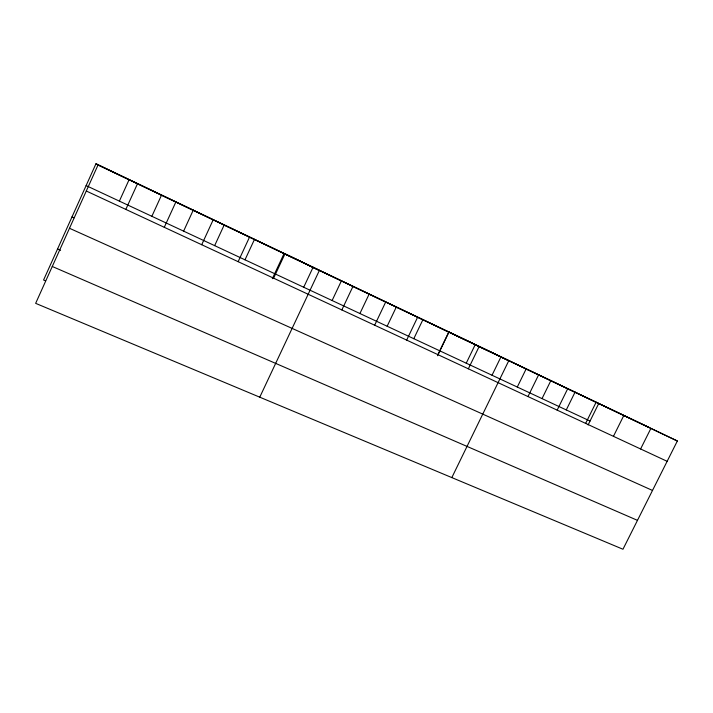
<?xml version="1.0" encoding="UTF-8"?>
<svg xmlns="http://www.w3.org/2000/svg" width="713" height="713" viewBox="0 0 713 713"><rect width="100%" height="100%" fill="white"/><g stroke="black" fill="none" stroke-linecap="round" stroke-linejoin="round"><path stroke-width="1.07" d="M95.961 163.758L98.02 164.997L35.65 303.346L622.966 549.242L677.35 440.999L95.961 163.758L43.573 280.013L45.605 280.886M119.374 201.128L129.151 179.569M125.827 209.408L137.466 183.794M151.86 216.306L161.575 195.023M164.284 227.304L175.835 202.064M183.615 231.137L193.259 210.121M201.708 244.719L213.169 219.854M214.649 245.637L224.238 224.88M238.133 261.671L249.505 237.171M244.996 259.817L254.523 239.31M272.33 278.694L284.139 253.427L319.362 270.45L259.764 397.177M273.605 278.177L284.897 254.024M303.702 287.25L313.114 267.232M332.115 300.529L341.456 280.744M341.839 309.932L352.953 286.448M359.922 313.515L369.209 293.961M374.664 325.208L385.688 302.045M387.141 326.233L396.366 306.902M406.668 340.101L417.613 317.258M413.798 338.693L422.961 319.576M437.889 354.628L448.753 332.089M437.568 355.725L449.003 331.991L508.788 360.689L451.828 477.594M466.24 363.193L475.286 344.513M468.352 368.808L479.136 346.563M492.023 375.243L501.016 356.767M517.29 387.043L526.212 368.781M527.985 396.553L538.6 374.895M542.032 398.603L550.899 380.537M557.156 410.135L567.691 388.754M566.274 409.93L575.088 392.07M585.64 423.388L596.086 402.284M588.109 424.939L598.795 403.362M613.447 436.329L623.813 415.492M640.604 448.967L650.898 428.397M52.272 266.475L637.475 520.356M57.548 248.997L60.587 250.334M69.491 228.285L652.502 490.455M72.013 216.895L74.036 217.813M86.3 191.013L667.145 461.32M86.121 185.585L590.034 421.035M96.567 164.124L648.901 427.363M98.02 164.997L677.35 440.999"/></g></svg>
